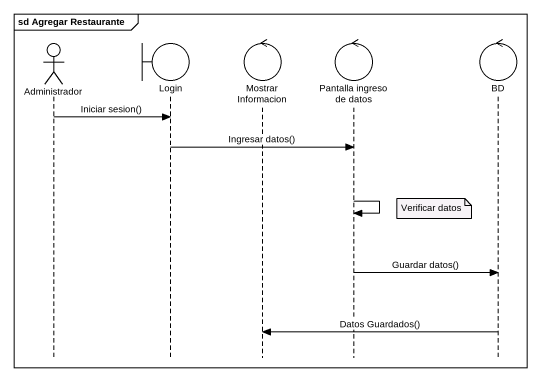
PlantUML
@startuml
mainframe sd Agregar Restaurante
hide footbox
actor Administrador
boundary Login
control "Mostrar Informacion" as Mostrar_Informacion
control "Pantalla ingreso de datos" as Pantalla_ingreso_de_datos
control BD

Administrador -> Login : Iniciar sesion()
Login -> Pantalla_ingreso_de_datos : Ingresar datos()
Pantalla_ingreso_de_datos -> Pantalla_ingreso_de_datos
note left of BD : Verificar datos
Pantalla_ingreso_de_datos -> BD : Guardar datos()
BD -> Mostrar_Informacion : Datos Guardados()
@enduml
